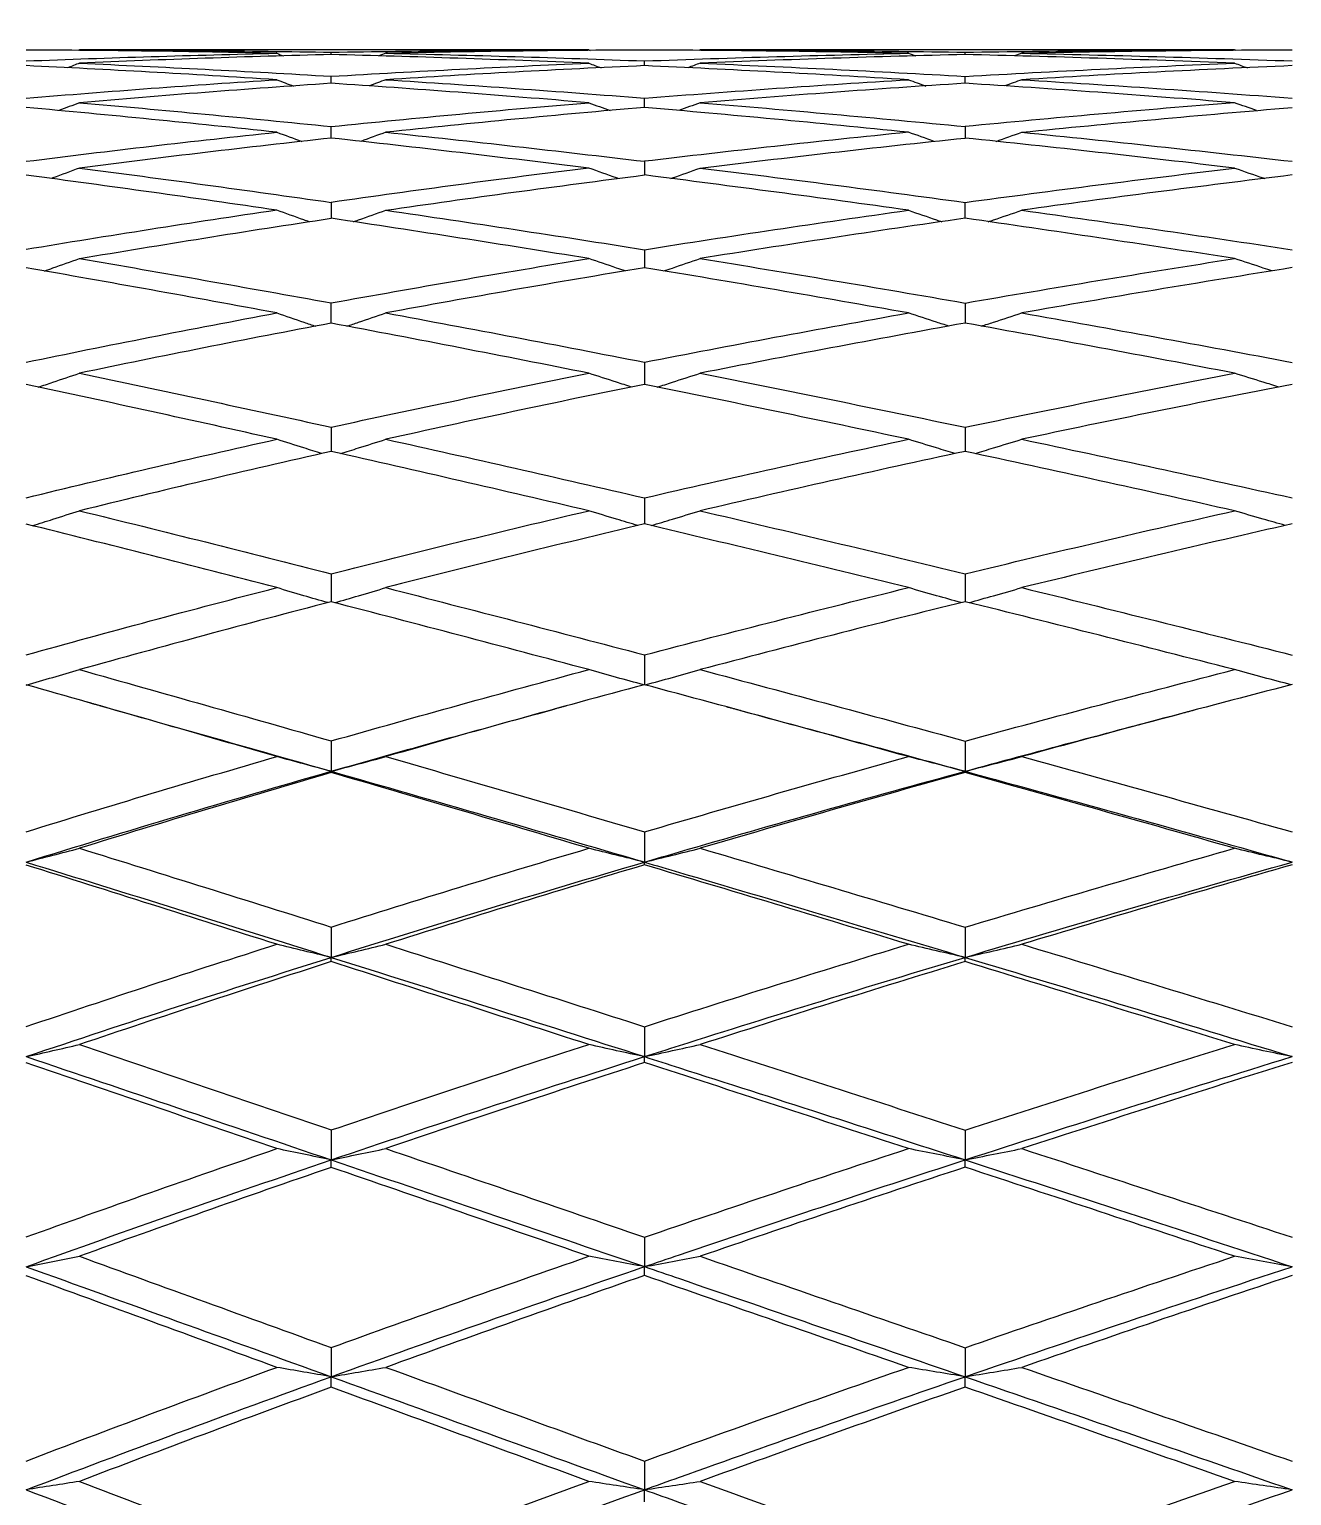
# Model space of a CAD drawing. Extents: x 6453 to 7582, y 0 to 827.
# Drawn here: x 6612.21 to 6621.37, y 669.31 to 679.95 of the extents above; entities that cross this region are included whole.
import ezdxf

# ---------------------------------------------------------------- set-up
doc = ezdxf.new("R2010")
doc.units = 0
doc.header["$LTSCALE"] = 30
doc.header["$MEASUREMENT"] = 0
doc.header["$PDMODE"] = 3
doc.header["$PDSIZE"] = -10
doc.layers.get('0').update_dxf_attribs({"linetype": 'CONTINUOUS'})
doc.layers.get('DEFPOINTS').update_dxf_attribs({"linetype": 'CONTINUOUS'})
doc.layers.add('1', color=7, linetype='CONTINUOUS')
doc.styles.add('Daelim Dimension', font='')
doc.styles.get('Daelim Dimension').set_extended_font_data('나눔고딕')
doc.dimstyles.new('DEFAULT', dxfattribs={"dimscale": 2, "dimtxt": 2, "dimasz": 2, "dimexe": 0, "dimexo": 2, "dimgap": 1, "dimtad": 1, "dimdec": 1, "dimzin": 9, "dimdsep": 46, "dimtxsty": 'Daelim Dimension', "dimcen": 0.5, "dimclrd": 252, "dimclre": 252, "dimclrt": 3, "dimadec": 1, "dimazin": 0, "dimtfac": 1, "dimtdec": 1, "dimtix": 1, "dimtmove": 0, "dimatfit": 3, "dimfxl": 1, "dimtolj": 1, "dimtzin": 1, "dimlwd": 9, "dimlwe": 9, "dimarcsym": 0})

# ---------------------------------------------------------------- blocks, each defined once
blk = doc.blocks.new('*D59')
at = {"color": 5, "lineweight": 9, "ltscale": 0.5, "transparency": 16777216}
for p, q in [((6568.318, 770.756), (6545.684, 770.756)), ((6547.684, 555.901), (6547.684, 766.756)), ((6751.186, 551.901), (6545.684, 551.901))]:
    blk.add_line(p, q, dxfattribs=at)
at = {"color": 5, "ltscale": 0.5, "transparency": 16777216}
for points in [[(6547.017, 766.756), (6548.35, 766.756), (6547.684, 770.756)], [(6547.017, 555.901), (6548.35, 555.901), (6547.684, 551.901)]]:
    blk.add_solid(points, dxfattribs=at)
at = {"layer": 'DEFPOINTS', "color": 0, "ltscale": 0.5, "transparency": 16777216}
for p in [(6547.684, 770.756), (6572.318, 770.756), (6755.186, 551.901)]:
    blk.add_point(p, dxfattribs=at)
at = {"color": 7, "ltscale": 0.5, "transparency": 16777216, "insert": (6540.24, 655.001), "char_height": 10, "attachment_point": 5, "rotation": 90, "style": 'Daelim Dimension'}
blk.add_mtext('\\A1;219', dxfattribs=at)

msp = doc.modelspace()

# ---------------------------------------------------------------- linework, layer by layer
at = {"layer": '1', "color": 7, "linetype": 'Continuous', "lineweight": 18}
for p, q in [((6616.271, 679.796), (6612.577, 679.796)), ((6620.955, 679.796), (6617.079, 679.796))]:
    msp.add_line(p, q, dxfattribs=at)
for points, degree in [([(6614.008, 679.772), (6613.695, 679.778), (6613.079, 679.789), (6612.483, 679.794), (6612.19, 679.795)], 3), ([(6612.19, 679.716), (6612.492, 679.728), (6613.097, 679.749), (6613.704, 679.765), (6614.008, 679.772)], 3), ([(6612.577, 679.796), (6612.574, 679.794), (6612.571, 679.793), (6612.568, 679.792)], 3), ([(6612.577, 679.796), (6612.881, 679.796), (6613.489, 679.793), (6614.098, 679.785), (6614.403, 679.779)], 3), ([(6614.403, 679.762), (6614.098, 679.755), (6613.489, 679.737), (6612.881, 679.713), (6612.577, 679.7)], 3), ([(6614.008, 679.772), (6614.025, 679.765), (6614.042, 679.758), (6614.059, 679.752)], 3), ([(6614.403, 679.779), (6614.714, 679.785), (6615.336, 679.793), (6615.959, 679.796), (6616.271, 679.796)], 3), ([(6614.403, 679.762), (6614.403, 679.768), (6614.403, 679.774), (6614.403, 679.779)], 3), ([(6616.271, 679.7), (6615.95, 679.713), (6615.317, 679.737), (6614.704, 679.755), (6614.403, 679.762)], 3), ([(6614.799, 679.772), (6614.782, 679.765), (6614.765, 679.759), (6614.748, 679.752)], 3), ([(6616.675, 679.795), (6616.362, 679.794), (6615.736, 679.789), (6615.111, 679.778), (6614.799, 679.772)], 3), ([(6614.799, 679.772), (6615.112, 679.765), (6615.738, 679.749), (6616.363, 679.728), (6616.675, 679.716)], 3), ([(6616.271, 679.796), (6616.275, 679.794), (6616.279, 679.793), (6616.282, 679.791)], 3), ([(6618.589, 679.772), (6618.261, 679.778), (6617.613, 679.789), (6616.984, 679.794), (6616.675, 679.795)], 3), ([(6616.675, 679.716), (6616.995, 679.728), (6617.635, 679.749), (6618.272, 679.765), (6618.589, 679.772)], 3), ([(6617.079, 679.796), (6617.076, 679.794), (6617.072, 679.793), (6617.069, 679.792)], 3), ([(6617.079, 679.796), (6617.4, 679.796), (6618.04, 679.793), (6618.68, 679.785), (6619, 679.779)], 3), ([(6619, 679.762), (6618.681, 679.755), (6618.043, 679.737), (6617.401, 679.713), (6617.079, 679.7)], 3), ([(6618.589, 679.772), (6618.607, 679.765), (6618.625, 679.759), (6618.642, 679.752)], 3), ([(6619, 679.779), (6619.326, 679.785), (6619.978, 679.793), (6620.629, 679.796), (6620.955, 679.796)], 3), ([(6619, 679.762), (6619, 679.768), (6619, 679.774), (6619, 679.779)], 3), ([(6620.955, 679.7), (6620.62, 679.713), (6619.96, 679.737), (6619.317, 679.755), (6619, 679.762)], 3), ([(6619.412, 679.772), (6619.395, 679.765), (6619.377, 679.759), (6619.36, 679.752)], 3), ([(6621.373, 679.795), (6621.047, 679.794), (6620.395, 679.789), (6619.74, 679.778), (6619.412, 679.772)], 3), ([(6619.412, 679.772), (6619.738, 679.765), (6620.39, 679.749), (6621.045, 679.728), (6621.373, 679.716)], 3), ([(6620.966, 679.791), (6620.963, 679.793), (6620.959, 679.794), (6620.955, 679.796)], 3), ([(6614.008, 679.58), (6613.695, 679.6), (6613.079, 679.637), (6612.483, 679.668), (6612.19, 679.682)], 3), ([(6612.577, 679.7), (6612.548, 679.689), (6612.52, 679.677), (6612.491, 679.666)], 3), ([(6612.577, 679.7), (6612.881, 679.686), (6613.489, 679.657), (6614.098, 679.623), (6614.403, 679.605)], 3), ([(6614.403, 679.605), (6614.714, 679.623), (6615.336, 679.658), (6615.959, 679.687), (6616.271, 679.7)], 3), ([(6616.675, 679.682), (6616.362, 679.668), (6615.736, 679.637), (6615.111, 679.6), (6614.799, 679.58)], 3), ([(6616.271, 679.7), (6616.301, 679.688), (6616.331, 679.677), (6616.361, 679.666)], 3), ([(6616.675, 679.682), (6616.675, 679.693), (6616.675, 679.705), (6616.675, 679.716)], 3), ([(6618.589, 679.58), (6618.261, 679.6), (6617.613, 679.637), (6616.984, 679.668), (6616.675, 679.682)], 3), ([(6617.079, 679.7), (6617.049, 679.689), (6617.02, 679.678), (6616.99, 679.667)], 3), ([(6617.079, 679.7), (6617.4, 679.686), (6618.042, 679.657), (6618.681, 679.623), (6619, 679.604)], 3), ([(6619, 679.604), (6619.327, 679.623), (6619.98, 679.658), (6620.631, 679.687), (6620.955, 679.7)], 3), ([(6621.373, 679.682), (6621.045, 679.668), (6620.39, 679.637), (6619.738, 679.6), (6619.412, 679.58)], 3), ([(6620.955, 679.7), (6620.986, 679.689), (6621.017, 679.677), (6621.048, 679.666)], 3), ([(6612.19, 679.446), (6612.492, 679.471), (6613.097, 679.519), (6613.704, 679.561), (6614.008, 679.58)], 3), ([(6614.403, 679.554), (6614.098, 679.533), (6613.488, 679.489), (6612.881, 679.44), (6612.577, 679.413)], 3), ([(6614.008, 679.58), (6614.048, 679.565), (6614.089, 679.549), (6614.129, 679.534)], 3), ([(6614.403, 679.554), (6614.403, 679.571), (6614.403, 679.588), (6614.403, 679.605)], 3), ([(6616.271, 679.413), (6615.95, 679.44), (6615.318, 679.49), (6614.704, 679.534), (6614.403, 679.554)], 3), ([(6614.799, 679.58), (6614.758, 679.565), (6614.718, 679.55), (6614.677, 679.534)], 3), ([(6614.799, 679.58), (6615.112, 679.56), (6615.738, 679.518), (6616.363, 679.471), (6616.675, 679.446)], 3), ([(6616.675, 679.446), (6616.994, 679.471), (6617.633, 679.519), (6618.271, 679.561), (6618.589, 679.58)], 3), ([(6619, 679.554), (6618.679, 679.534), (6618.038, 679.489), (6617.398, 679.439), (6617.079, 679.413)], 3), ([(6618.589, 679.58), (6618.631, 679.565), (6618.673, 679.55), (6618.715, 679.534)], 3), ([(6619, 679.554), (6619, 679.571), (6619, 679.588), (6619, 679.604)], 3), ([(6620.955, 679.413), (6620.62, 679.44), (6619.96, 679.49), (6619.317, 679.534), (6619, 679.554)], 3), ([(6619.412, 679.58), (6619.371, 679.565), (6619.329, 679.55), (6619.287, 679.535)], 3), ([(6619.412, 679.58), (6619.738, 679.56), (6620.391, 679.518), (6621.046, 679.471), (6621.373, 679.446)], 3), ([(6616.675, 679.379), (6616.675, 679.401), (6616.675, 679.424), (6616.675, 679.446)], 3), ([(6614.008, 679.199), (6613.705, 679.231), (6613.098, 679.294), (6612.493, 679.351), (6612.19, 679.379)], 3), ([(6612.577, 679.413), (6612.527, 679.394), (6612.478, 679.375), (6612.428, 679.356)], 3), ([(6612.577, 679.413), (6612.881, 679.387), (6613.489, 679.331), (6614.098, 679.271), (6614.403, 679.24)], 3), ([(6614.403, 679.24), (6614.714, 679.272), (6615.336, 679.333), (6615.96, 679.387), (6616.271, 679.413)], 3), ([(6616.675, 679.379), (6616.361, 679.352), (6615.735, 679.295), (6615.111, 679.232), (6614.799, 679.199)], 3), ([(6616.271, 679.413), (6616.323, 679.394), (6616.375, 679.375), (6616.427, 679.356)], 3), ([(6618.589, 679.199), (6618.261, 679.232), (6617.613, 679.296), (6616.984, 679.352), (6616.675, 679.379)], 3), ([(6617.079, 679.413), (6617.027, 679.394), (6616.976, 679.375), (6616.924, 679.356)], 3), ([(6617.079, 679.413), (6617.4, 679.387), (6618.042, 679.331), (6618.681, 679.271), (6619, 679.24)], 3), ([(6620.955, 679.413), (6620.623, 679.387), (6619.964, 679.331), (6619.319, 679.271), (6619, 679.24)], 3), ([(6619.412, 679.199), (6619.732, 679.231), (6620.379, 679.294), (6621.039, 679.351), (6621.373, 679.379)], 3), ([(6621.115, 679.357), (6621.061, 679.375), (6621.008, 679.394), (6620.955, 679.413)], 3), ([(6614.403, 679.157), (6614.403, 679.185), (6614.403, 679.212), (6614.403, 679.24)], 3), ([(6619, 679.24), (6619, 679.212), (6619, 679.185), (6619, 679.157)], 3), ([(6612.19, 678.988), (6612.493, 679.026), (6613.098, 679.1), (6613.704, 679.167), (6614.008, 679.199)], 3), ([(6614.403, 679.157), (6614.098, 679.123), (6613.489, 679.054), (6612.881, 678.978), (6612.577, 678.939)], 3), ([(6614.008, 679.199), (6614.068, 679.177), (6614.128, 679.155), (6614.189, 679.132)], 3), ([(6616.271, 678.939), (6615.96, 678.977), (6615.337, 679.052), (6614.714, 679.123), (6614.403, 679.157)], 3), ([(6614.799, 679.199), (6614.738, 679.177), (6614.678, 679.155), (6614.617, 679.133)], 3), ([(6614.799, 679.199), (6615.112, 679.166), (6615.738, 679.098), (6616.363, 679.025), (6616.675, 678.988)], 3), ([(6618.589, 679.199), (6618.263, 679.166), (6617.617, 679.098), (6616.986, 679.025), (6616.675, 678.988)], 3), ([(6617.079, 678.939), (6617.391, 678.977), (6618.024, 679.052), (6618.672, 679.123), (6619, 679.157)], 3), ([(6618.776, 679.133), (6618.714, 679.155), (6618.651, 679.177), (6618.589, 679.199)], 3), ([(6620.955, 678.939), (6620.621, 678.979), (6619.961, 679.055), (6619.317, 679.124), (6619, 679.157)], 3), ([(6619.225, 679.133), (6619.287, 679.155), (6619.35, 679.177), (6619.412, 679.199)], 3), ([(6619.412, 679.199), (6619.74, 679.166), (6620.394, 679.098), (6621.047, 679.025), (6621.373, 678.988)], 3), ([(6614.008, 678.633), (6613.704, 678.678), (6613.098, 678.765), (6612.493, 678.848), (6612.19, 678.888)], 3), ([(6612.577, 678.939), (6612.881, 678.9), (6613.489, 678.819), (6614.098, 678.734), (6614.403, 678.69)], 3), ([(6616.271, 678.939), (6615.953, 678.9), (6615.323, 678.819), (6614.707, 678.734), (6614.403, 678.69)], 3), ([(6614.799, 678.633), (6615.104, 678.678), (6615.722, 678.765), (6616.355, 678.848), (6616.675, 678.889)], 3), ([(6618.589, 678.633), (6618.27, 678.678), (6617.632, 678.765), (6616.994, 678.848), (6616.675, 678.889)], 3), ([(6617.079, 678.939), (6617.4, 678.9), (6618.041, 678.819), (6618.681, 678.734), (6619, 678.69)], 3), ([(6619, 678.69), (6619.319, 678.733), (6619.963, 678.818), (6620.622, 678.899), (6620.955, 678.939)], 3), ([(6621.373, 678.889), (6621.039, 678.848), (6620.378, 678.765), (6619.732, 678.678), (6619.412, 678.633)], 3), ([(6614.008, 678.633), (6613.698, 678.588), (6613.085, 678.494), (6612.486, 678.397), (6612.19, 678.348)], 3), ([(6612.577, 678.283), (6612.874, 678.333), (6613.476, 678.432), (6614.091, 678.528), (6614.403, 678.575)], 3), ([(6616.271, 678.283), (6615.959, 678.333), (6615.336, 678.433), (6614.714, 678.528), (6614.403, 678.575)], 3), ([(6614.799, 678.633), (6615.111, 678.588), (6615.736, 678.494), (6616.362, 678.397), (6616.675, 678.347)], 3), ([(6616.675, 678.347), (6616.986, 678.397), (6617.616, 678.494), (6618.262, 678.587), (6618.589, 678.633)], 3), ([(6619, 678.575), (6618.671, 678.528), (6618.023, 678.432), (6617.391, 678.333), (6617.079, 678.283)], 3), ([(6620.955, 678.283), (6620.625, 678.334), (6619.97, 678.434), (6619.322, 678.529), (6619, 678.575)], 3), ([(6619.412, 678.633), (6619.736, 678.588), (6620.386, 678.495), (6621.043, 678.397), (6621.373, 678.347)], 3), ([(6612.577, 678.283), (6612.88, 678.231), (6613.487, 678.126), (6614.097, 678.016), (6614.403, 677.961)], 3), ([(6614.403, 677.961), (6614.707, 678.016), (6615.322, 678.125), (6615.952, 678.231), (6616.271, 678.283)], 3), ([(6617.079, 678.283), (6617.4, 678.231), (6618.041, 678.125), (6618.681, 678.016), (6619, 677.96)], 3), ([(6619, 677.96), (6619.317, 678.015), (6619.96, 678.124), (6620.62, 678.23), (6620.955, 678.283)], 3), ([(6614.008, 677.888), (6613.704, 677.945), (6613.096, 678.056), (6612.492, 678.163), (6612.19, 678.216)], 3), ([(6616.675, 678.216), (6616.354, 678.163), (6615.721, 678.056), (6615.103, 677.944), (6614.799, 677.888)], 3), ([(6618.589, 677.888), (6618.271, 677.945), (6617.633, 678.056), (6616.994, 678.164), (6616.675, 678.216)], 3), ([(6621.373, 678.217), (6621.037, 678.163), (6620.375, 678.055), (6619.73, 677.944), (6619.412, 677.888)], 3), ([(6612.19, 677.531), (6612.485, 677.592), (6613.083, 677.713), (6613.697, 677.83), (6614.008, 677.888)], 3), ([(6614.799, 677.888), (6615.112, 677.83), (6615.738, 677.713), (6616.363, 677.592), (6616.675, 677.531)], 3), ([(6616.675, 677.531), (6616.985, 677.592), (6617.615, 677.712), (6618.262, 677.83), (6618.589, 677.888)], 3), ([(6619.412, 677.888), (6619.736, 677.831), (6620.387, 677.714), (6621.043, 677.592), (6621.373, 677.53)], 3), ([(6614.403, 677.814), (6614.091, 677.755), (6613.475, 677.636), (6612.874, 677.513), (6612.577, 677.451)], 3), ([(6616.271, 677.451), (6615.961, 677.513), (6615.339, 677.636), (6614.715, 677.755), (6614.403, 677.814)], 3), ([(6619, 677.815), (6618.671, 677.755), (6618.022, 677.635), (6617.391, 677.513), (6617.079, 677.451)], 3), ([(6620.955, 677.451), (6620.628, 677.514), (6619.974, 677.637), (6619.324, 677.756), (6619, 677.815)], 3), ([(6612.577, 677.451), (6612.881, 677.387), (6613.49, 677.258), (6614.098, 677.126), (6614.403, 677.06)], 3), ([(6614.403, 677.06), (6614.705, 677.126), (6615.318, 677.257), (6615.95, 677.387), (6616.271, 677.451)], 3), ([(6617.079, 677.451), (6617.4, 677.387), (6618.041, 677.258), (6618.681, 677.126), (6619, 677.059)], 3), ([(6619, 677.059), (6619.319, 677.126), (6619.963, 677.258), (6620.622, 677.387), (6620.955, 677.451)], 3), ([(6614.008, 676.972), (6613.705, 677.04), (6613.099, 677.174), (6612.493, 677.305), (6612.19, 677.369)], 3), ([(6616.675, 677.37), (6616.352, 677.305), (6615.717, 677.173), (6615.101, 677.039), (6614.799, 676.972)], 3), ([(6618.589, 676.972), (6618.271, 677.04), (6617.633, 677.174), (6616.994, 677.305), (6616.675, 677.37)], 3), ([(6621.373, 677.37), (6621.039, 677.305), (6620.378, 677.174), (6619.732, 677.04), (6619.412, 676.972)], 3), ([(6612.19, 676.548), (6612.485, 676.62), (6613.083, 676.762), (6613.697, 676.903), (6614.008, 676.972)], 3), ([(6614.799, 676.972), (6615.112, 676.903), (6615.738, 676.762), (6616.363, 676.619), (6616.675, 676.547)], 3), ([(6616.675, 676.547), (6616.984, 676.619), (6617.613, 676.761), (6618.261, 676.902), (6618.589, 676.972)], 3), ([(6619.412, 676.972), (6619.737, 676.903), (6620.389, 676.764), (6621.044, 676.62), (6621.373, 676.547)], 3), ([(6614.403, 676.884), (6614.09, 676.813), (6613.474, 676.671), (6612.873, 676.526), (6612.577, 676.453)], 3), ([(6616.271, 676.453), (6615.961, 676.526), (6615.338, 676.671), (6614.715, 676.813), (6614.403, 676.884)], 3), ([(6619, 676.884), (6618.67, 676.813), (6618.02, 676.67), (6617.39, 676.526), (6617.079, 676.453)], 3), ([(6620.955, 676.453), (6620.628, 676.527), (6619.974, 676.673), (6619.324, 676.814), (6619, 676.884)], 3), ([(6612.577, 676.453), (6612.881, 676.379), (6613.49, 676.228), (6614.098, 676.074), (6614.403, 675.997)], 3), ([(6614.403, 675.997), (6614.708, 676.074), (6615.324, 676.228), (6615.954, 676.379), (6616.271, 676.453)], 3), ([(6617.079, 676.453), (6617.4, 676.378), (6618.041, 676.227), (6618.681, 676.074), (6619, 675.996)], 3), ([(6619, 675.996), (6619.326, 676.075), (6619.978, 676.23), (6620.63, 676.38), (6620.955, 676.453)], 3), ([(6614.008, 675.896), (6613.705, 675.974), (6613.099, 676.129), (6612.493, 676.282), (6612.19, 676.357)], 3), ([(6616.675, 676.358), (6616.355, 676.282), (6615.723, 676.129), (6615.104, 675.974), (6614.799, 675.896)], 3), ([(6618.589, 675.896), (6618.271, 675.974), (6617.633, 676.129), (6616.994, 676.282), (6616.675, 676.358)], 3), ([(6621.373, 676.359), (6621.048, 676.284), (6620.395, 676.133), (6619.74, 675.976), (6619.412, 675.896)], 3), ([(6612.19, 675.408), (6612.487, 675.491), (6613.087, 675.655), (6613.699, 675.816), (6614.008, 675.896)], 3), ([(6614.799, 675.896), (6615.112, 675.815), (6615.738, 675.654), (6616.363, 675.49), (6616.675, 675.408)], 3), ([(6616.675, 675.408), (6616.995, 675.492), (6617.635, 675.658), (6618.272, 675.817), (6618.589, 675.896)], 3), ([(6619.412, 675.896), (6619.737, 675.816), (6620.389, 675.655), (6621.044, 675.49), (6621.373, 675.407)], 3), ([(6614.403, 675.793), (6614.093, 675.713), (6613.479, 675.55), (6612.876, 675.384), (6612.577, 675.301)], 3), ([(6616.271, 675.301), (6615.961, 675.384), (6615.338, 675.549), (6614.715, 675.712), (6614.403, 675.793)], 3), ([(6619, 675.794), (6618.681, 675.715), (6618.042, 675.554), (6617.4, 675.386), (6617.079, 675.301)], 3), ([(6620.955, 675.301), (6620.628, 675.385), (6619.974, 675.551), (6619.324, 675.714), (6619, 675.794)], 3), ([(6616.675, 675.408), (6616.675, 675.371), (6616.675, 675.298), (6616.675, 675.226), (6616.675, 675.189)], 3), ([(6612.19, 675.189), (6612.255, 675.208), (6612.384, 675.245), (6612.513, 675.282), (6612.577, 675.301)], 3), ([(6612.577, 675.301), (6612.881, 675.215), (6613.49, 675.044), (6614.098, 674.871), (6614.403, 674.784)], 3), ([(6614.403, 674.784), (6614.714, 674.872), (6615.336, 675.048), (6615.959, 675.217), (6616.271, 675.301)], 3), ([(6617.079, 675.301), (6617.4, 675.215), (6618.041, 675.044), (6618.681, 674.87), (6619, 674.783)], 3), ([(6619, 674.783), (6619.328, 674.872), (6619.983, 675.048), (6620.632, 675.218), (6620.955, 675.301)], 3), ([(6614.008, 674.67), (6613.695, 674.761), (6613.079, 674.938), (6612.483, 675.108), (6612.19, 675.191)], 3), ([(6616.675, 675.192), (6616.362, 675.108), (6615.736, 674.937), (6615.111, 674.76), (6614.799, 674.67)], 3), ([(6618.589, 674.67), (6618.271, 674.758), (6617.633, 674.933), (6616.994, 675.106), (6616.675, 675.192)], 3), ([(6621.373, 675.193), (6621.037, 675.106), (6620.374, 674.932), (6619.73, 674.757), (6619.412, 674.67)], 3), ([(6612.731, 675.038), (6612.637, 675.064)], 1), ([(6612.73, 675.038), (6613.282, 674.883), (6613.839, 674.725), (6614.403, 674.564)], 3), ([(6614.403, 674.564), (6614.937, 674.717), (6615.476, 674.867), (6616.02, 675.014)], 3), ([(6616.115, 675.04), (6616.02, 675.014)], 1), ([(6617.372, 675.004), (6617.27, 675.031)], 1), ([(6617.371, 675.004), (6617.91, 674.86), (6618.453, 674.713), (6619, 674.564)], 3), ([(6619, 674.564), (6619.519, 674.706), (6620.041, 674.845), (6620.567, 674.982)], 3), ([(6620.676, 675.011), (6620.566, 674.981)], 1), ([(6614.403, 674.784), (6614.403, 674.747), (6614.403, 674.674), (6614.403, 674.6), (6614.403, 674.564)], 3), ([(6619, 674.783), (6619, 674.746), (6619, 674.673), (6619, 674.6), (6619, 674.564)], 3), ([(6612.19, 674.125), (6612.492, 674.219), (6613.097, 674.403), (6613.704, 674.582), (6614.008, 674.67)], 3), ([(6614.403, 674.564), (6614.336, 674.581), (6614.204, 674.617), (6614.073, 674.652), (6614.008, 674.67)], 3), ([(6614.403, 674.564), (6614.469, 674.581), (6614.601, 674.617), (6614.733, 674.652), (6614.799, 674.67)], 3), ([(6614.799, 674.67), (6615.112, 674.58), (6615.739, 674.398), (6616.363, 674.216), (6616.675, 674.124)], 3), ([(6616.675, 674.124), (6616.995, 674.218), (6617.634, 674.403), (6618.271, 674.582), (6618.589, 674.67)], 3), ([(6619, 674.564), (6618.931, 674.581), (6618.794, 674.617), (6618.657, 674.652), (6618.589, 674.67)], 3), ([(6619, 674.564), (6619.069, 674.581), (6619.207, 674.617), (6619.344, 674.652), (6619.412, 674.67)], 3), ([(6619.412, 674.67), (6619.737, 674.581), (6620.388, 674.4), (6621.044, 674.217), (6621.373, 674.124)], 3), ([(6612.19, 673.905), (6612.917, 674.13), (6613.655, 674.35), (6614.403, 674.564)], 3), ([(6614.403, 674.555), (6614.098, 674.466), (6613.489, 674.286), (6612.881, 674.1), (6612.577, 674.005)], 3), ([(6614.403, 674.564), (6615.15, 674.35), (6615.908, 674.13), (6616.675, 673.905)], 3), ([(6614.403, 674.555), (6614.403, 674.557), (6614.403, 674.56), (6614.403, 674.562), (6614.403, 674.564)], 3), ([(6616.271, 674.005), (6615.95, 674.101), (6615.317, 674.288), (6614.704, 674.467), (6614.403, 674.555)], 3), ([(6619, 674.556), (6618.671, 674.464), (6618.022, 674.281), (6617.391, 674.097), (6617.079, 674.005)], 3), ([(6619, 674.564), (6619.784, 674.35), (6620.575, 674.13), (6621.373, 673.905)], 3), ([(6619, 674.556), (6619, 674.557), (6619, 674.56), (6619, 674.563), (6619, 674.564)], 3), ([(6620.955, 674.005), (6620.628, 674.099), (6619.974, 674.284), (6619.324, 674.466), (6619, 674.556)], 3), ([(6616.675, 674.124), (6616.675, 674.088), (6616.675, 674.015), (6616.675, 673.941), (6616.675, 673.905)], 3), ([(6612.19, 673.905), (6612.255, 673.922), (6612.384, 673.955), (6612.513, 673.988), (6612.577, 674.005)], 3), ([(6612.577, 674.005), (6612.881, 673.911), (6613.49, 673.721), (6614.098, 673.53), (6614.403, 673.434)], 3), ([(6614.403, 673.434), (6614.714, 673.532), (6615.336, 673.725), (6615.96, 673.913), (6616.271, 674.005)], 3), ([(6616.675, 673.905), (6616.607, 673.922), (6616.472, 673.955), (6616.338, 673.988), (6616.271, 674.005)], 3), ([(6616.675, 673.905), (6616.742, 673.922), (6616.877, 673.955), (6617.012, 673.988), (6617.079, 674.005)], 3), ([(6617.079, 674.005), (6617.4, 673.911), (6618.041, 673.72), (6618.681, 673.529), (6619, 673.433)], 3), ([(6619, 673.433), (6619.317, 673.528), (6619.96, 673.719), (6620.62, 673.91), (6620.955, 674.005)], 3), ([(6621.373, 673.905), (6621.303, 673.922), (6621.163, 673.955), (6621.024, 673.988), (6620.955, 674.005)], 3), ([(6612.19, 673.905), (6612.917, 673.68), (6613.655, 673.45), (6614.403, 673.214)], 3), ([(6614.403, 673.214), (6615.15, 673.45), (6615.908, 673.68), (6616.675, 673.905)], 3), ([(6616.675, 673.885), (6616.675, 673.889), (6616.675, 673.895), (6616.675, 673.902), (6616.675, 673.905)], 3), ([(6619, 673.214), (6619.784, 673.45), (6620.575, 673.68), (6621.373, 673.905)], 3), ([(6614.008, 673.309), (6613.705, 673.405), (6613.098, 673.598), (6612.493, 673.789), (6612.19, 673.884)], 3), ([(6616.675, 673.885), (6616.352, 673.789), (6615.716, 673.596), (6615.101, 673.404), (6614.799, 673.309)], 3), ([(6618.589, 673.309), (6618.26, 673.409), (6617.612, 673.605), (6616.984, 673.793), (6616.675, 673.885)], 3), ([(6621.373, 673.886), (6621.037, 673.789), (6620.374, 673.597), (6619.73, 673.405), (6619.412, 673.309)], 3), ([(6614.403, 673.434), (6614.403, 673.397), (6614.403, 673.324), (6614.403, 673.251), (6614.403, 673.214)], 3), ([(6619, 673.433), (6619, 673.396), (6619, 673.324), (6619, 673.251), (6619, 673.214)], 3), ([(6612.19, 672.712), (6612.492, 672.814), (6613.097, 673.016), (6613.704, 673.212), (6614.008, 673.309)], 3), ([(6614.403, 673.214), (6614.336, 673.23), (6614.204, 673.261), (6614.073, 673.293), (6614.008, 673.309)], 3), ([(6614.403, 673.214), (6614.469, 673.23), (6614.601, 673.261), (6614.733, 673.293), (6614.799, 673.309)], 3), ([(6614.799, 673.309), (6615.112, 673.209), (6615.738, 673.011), (6616.363, 672.811), (6616.675, 672.711)], 3), ([(6616.675, 672.711), (6616.985, 672.811), (6617.615, 673.01), (6618.262, 673.209), (6618.589, 673.309)], 3), ([(6619, 673.214), (6618.931, 673.23), (6618.794, 673.261), (6618.657, 673.293), (6618.589, 673.309)], 3), ([(6619, 673.214), (6619.069, 673.23), (6619.207, 673.261), (6619.344, 673.293), (6619.412, 673.309)], 3), ([(6619.412, 673.309), (6619.736, 673.211), (6620.387, 673.013), (6621.044, 672.812), (6621.373, 672.711)], 3), ([(6612.19, 672.494), (6612.917, 672.739), (6613.655, 672.979), (6614.403, 673.214)], 3), ([(6614.403, 673.183), (6614.09, 673.083), (6613.473, 672.882), (6612.873, 672.682), (6612.577, 672.582)], 3), ([(6614.403, 673.214), (6615.15, 672.979), (6615.908, 672.739), (6616.675, 672.494)], 3), ([(6614.403, 673.183), (6614.403, 673.188), (6614.403, 673.199), (6614.403, 673.209), (6614.403, 673.214)], 3), ([(6616.271, 672.582), (6615.96, 672.682), (6615.337, 672.883), (6614.714, 673.083), (6614.403, 673.183)], 3), ([(6619, 673.183), (6618.671, 673.083), (6618.022, 672.882), (6617.39, 672.682), (6617.079, 672.582)], 3), ([(6619, 673.214), (6619.784, 672.979), (6620.575, 672.739), (6621.373, 672.494)], 3), ([(6619, 673.183), (6619, 673.189), (6619, 673.199), (6619, 673.209), (6619, 673.214)], 3), ([(6620.955, 672.582), (6620.62, 672.686), (6619.959, 672.89), (6619.316, 673.087), (6619, 673.183)], 3), ([(6616.675, 672.711), (6616.675, 672.675), (6616.675, 672.603), (6616.675, 672.53), (6616.675, 672.494)], 3), ([(6612.19, 672.494), (6612.255, 672.508), (6612.384, 672.538), (6612.513, 672.567), (6612.577, 672.582)], 3), ([(6612.577, 672.582), (6612.881, 672.479), (6613.489, 672.273), (6614.098, 672.065), (6614.403, 671.962)], 3), ([(6614.403, 671.962), (6614.704, 672.064), (6615.317, 672.271), (6615.95, 672.478), (6616.271, 672.582)], 3), ([(6616.675, 672.494), (6616.607, 672.508), (6616.472, 672.537), (6616.338, 672.567), (6616.271, 672.582)], 3), ([(6616.675, 672.494), (6616.742, 672.508), (6616.877, 672.538), (6617.012, 672.567), (6617.079, 672.582)], 3), ([(6617.079, 672.582), (6617.4, 672.479), (6618.041, 672.272), (6618.681, 672.065), (6619, 671.961)], 3), ([(6619, 671.961), (6619.319, 672.064), (6619.964, 672.272), (6620.622, 672.478), (6620.955, 672.582)], 3), ([(6621.373, 672.494), (6621.303, 672.508), (6621.163, 672.537), (6621.024, 672.567), (6620.955, 672.582)], 3), ([(6612.19, 672.494), (6612.917, 672.249), (6613.655, 671.999), (6614.403, 671.745)], 3), ([(6614.008, 671.827), (6613.705, 671.931), (6613.099, 672.139), (6612.493, 672.347), (6612.19, 672.45)], 3), ([(6614.403, 671.745), (6615.15, 671.999), (6615.908, 672.249), (6616.675, 672.494)], 3), ([(6616.675, 672.451), (6616.352, 672.346), (6615.716, 672.137), (6615.101, 671.93), (6614.799, 671.827)], 3), ([(6616.675, 672.451), (6616.675, 672.458), (6616.675, 672.472), (6616.675, 672.487), (6616.675, 672.494)], 3), ([(6618.589, 671.827), (6618.27, 671.931), (6617.632, 672.14), (6616.994, 672.348), (6616.675, 672.451)], 3), ([(6619, 671.745), (6619.784, 671.999), (6620.575, 672.249), (6621.373, 672.494)], 3), ([(6621.373, 672.452), (6621.039, 672.348), (6620.379, 672.139), (6619.732, 671.931), (6619.412, 671.827)], 3), ([(6614.403, 671.962), (6614.403, 671.926), (6614.403, 671.853), (6614.403, 671.781), (6614.403, 671.745)], 3), ([(6619, 671.961), (6619, 671.925), (6619, 671.853), (6619, 671.781), (6619, 671.745)], 3), ([(6612.19, 671.186), (6612.485, 671.292), (6613.083, 671.506), (6613.697, 671.72), (6614.008, 671.827)], 3), ([(6614.403, 671.745), (6614.336, 671.759), (6614.204, 671.786), (6614.073, 671.813), (6614.008, 671.827)], 3), ([(6614.403, 671.745), (6614.469, 671.759), (6614.601, 671.786), (6614.733, 671.813), (6614.799, 671.827)], 3), ([(6614.799, 671.827), (6615.112, 671.72), (6615.738, 671.506), (6616.363, 671.292), (6616.675, 671.184)], 3), ([(6616.675, 671.184), (6616.986, 671.291), (6617.616, 671.505), (6618.262, 671.719), (6618.589, 671.827)], 3), ([(6619, 671.745), (6618.931, 671.759), (6618.794, 671.786), (6618.657, 671.813), (6618.589, 671.827)], 3), ([(6619, 671.745), (6619.069, 671.759), (6619.207, 671.786), (6619.344, 671.813), (6619.412, 671.827)], 3), ([(6619.412, 671.827), (6619.736, 671.721), (6620.387, 671.508), (6621.044, 671.292), (6621.373, 671.184)], 3), ([(6612.19, 670.97), (6612.917, 671.233), (6613.655, 671.491), (6614.403, 671.745)], 3), ([(6614.403, 671.691), (6614.09, 671.583), (6613.473, 671.368), (6612.873, 671.153), (6612.577, 671.046)], 3), ([(6614.403, 671.745), (6615.15, 671.491), (6615.908, 671.233), (6616.675, 670.971)], 3), ([(6614.403, 671.691), (6614.403, 671.7), (6614.403, 671.718), (6614.403, 671.736), (6614.403, 671.745)], 3), ([(6616.271, 671.046), (6615.961, 671.153), (6615.338, 671.368), (6614.715, 671.583), (6614.403, 671.691)], 3), ([(6619, 671.692), (6618.672, 671.584), (6618.024, 671.368), (6617.391, 671.153), (6617.079, 671.046)], 3), ([(6619, 671.745), (6619.784, 671.491), (6620.575, 671.233), (6621.373, 670.97)], 3), ([(6619, 671.692), (6619, 671.701), (6619, 671.718), (6619, 671.736), (6619, 671.745)], 3), ([(6620.955, 671.046), (6620.626, 671.155), (6619.971, 671.372), (6619.323, 671.586), (6619, 671.692)], 3), ([(6616.675, 671.184), (6616.675, 671.149), (6616.675, 671.077), (6616.675, 671.006), (6616.675, 670.971)], 3), ([(6612.19, 670.97), (6612.255, 670.983), (6612.384, 671.008), (6612.513, 671.033), (6612.577, 671.046)], 3), ([(6612.577, 671.046), (6612.881, 670.935), (6613.489, 670.715), (6614.098, 670.494), (6614.403, 670.384)], 3), ([(6614.403, 670.384), (6614.707, 670.494), (6615.323, 670.714), (6615.953, 670.935), (6616.271, 671.046)], 3), ([(6616.675, 670.971), (6616.607, 670.983), (6616.472, 671.008), (6616.338, 671.033), (6616.271, 671.046)], 3), ([(6616.675, 670.971), (6616.742, 670.983), (6616.877, 671.008), (6617.012, 671.033), (6617.079, 671.046)], 3), ([(6617.079, 671.046), (6617.4, 670.935), (6618.041, 670.714), (6618.681, 670.493), (6619, 670.383)], 3), ([(6619, 670.383), (6619.318, 670.493), (6619.962, 670.713), (6620.622, 670.935), (6620.955, 671.046)], 3), ([(6621.373, 670.97), (6621.303, 670.983), (6621.163, 671.008), (6621.024, 671.033), (6620.955, 671.046)], 3), ([(6612.19, 670.97), (6612.917, 670.708), (6613.655, 670.442), (6614.403, 670.172)], 3), ([(6614.403, 670.172), (6615.15, 670.442), (6615.908, 670.708), (6616.675, 670.971)], 3), ([(6616.675, 670.906), (6616.675, 670.917), (6616.675, 670.938), (6616.675, 670.96), (6616.675, 670.971)], 3), ([(6619, 670.172), (6619.784, 670.442), (6620.575, 670.708), (6621.373, 670.97)], 3), ([(6614.008, 670.24), (6613.705, 670.351), (6613.099, 670.573), (6612.493, 670.794), (6612.19, 670.905)], 3), ([(6616.675, 670.906), (6616.354, 670.795), (6615.722, 670.573), (6615.104, 670.351), (6614.799, 670.24)], 3), ([(6618.589, 670.24), (6618.271, 670.351), (6617.634, 670.573), (6616.995, 670.795), (6616.675, 670.906)], 3), ([(6621.373, 670.907), (6621.039, 670.795), (6620.378, 670.573), (6619.732, 670.351), (6619.412, 670.24)], 3), ([(6614.403, 670.384), (6614.403, 670.349), (6614.403, 670.278), (6614.403, 670.207), (6614.403, 670.172)], 3), ([(6619, 670.383), (6619, 670.348), (6619, 670.278), (6619, 670.207), (6619, 670.172)], 3), ([(6612.19, 669.561), (6612.486, 669.674), (6613.084, 669.9), (6613.697, 670.127), (6614.008, 670.24)], 3), ([(6612.19, 669.352), (6612.917, 669.629), (6613.655, 669.902), (6614.403, 670.172)], 3), ([(6614.403, 670.172), (6614.336, 670.184), (6614.204, 670.206), (6614.073, 670.229), (6614.008, 670.24)], 3), ([(6614.403, 670.172), (6614.469, 670.184), (6614.601, 670.206), (6614.733, 670.229), (6614.799, 670.24)], 3), ([(6614.403, 670.172), (6615.15, 669.902), (6615.908, 669.629), (6616.675, 669.352)], 3), ([(6614.403, 670.096), (6614.403, 670.109), (6614.403, 670.134), (6614.403, 670.16), (6614.403, 670.172)], 3), ([(6614.799, 670.24), (6615.112, 670.127), (6615.738, 669.9), (6616.363, 669.673), (6616.675, 669.56)], 3), ([(6616.675, 669.56), (6616.985, 669.673), (6617.615, 669.899), (6618.262, 670.126), (6618.589, 670.24)], 3), ([(6619, 670.172), (6618.931, 670.184), (6618.794, 670.206), (6618.657, 670.229), (6618.589, 670.24)], 3), ([(6619, 670.172), (6619.069, 670.184), (6619.207, 670.206), (6619.344, 670.229), (6619.412, 670.24)], 3), ([(6619, 670.172), (6619.784, 669.902), (6620.575, 669.629), (6621.373, 669.352)], 3), ([(6619, 670.097), (6619, 670.11), (6619, 670.135), (6619, 670.16), (6619, 670.172)], 3), ([(6619.412, 670.24), (6619.736, 670.128), (6620.387, 669.902), (6621.044, 669.674), (6621.373, 669.559)], 3), ([(6614.403, 670.096), (6614.091, 669.982), (6613.475, 669.754), (6612.874, 669.527), (6612.577, 669.413)], 3), ([(6616.271, 669.413), (6615.961, 669.527), (6615.338, 669.754), (6614.715, 669.982), (6614.403, 670.096)], 3), ([(6619, 670.097), (6618.671, 669.982), (6618.022, 669.753), (6617.39, 669.526), (6617.079, 669.413)], 3), ([(6620.955, 669.413), (6620.628, 669.528), (6619.975, 669.757), (6619.325, 669.984), (6619, 670.097)], 3), ([(6616.675, 669.56), (6616.675, 669.525), (6616.675, 669.456), (6616.675, 669.387), (6616.675, 669.352)], 3), ([(6612.577, 669.413), (6612.513, 669.403), (6612.384, 669.383), (6612.255, 669.363), (6612.19, 669.352)], 3), ([(6612.19, 669.352), (6612.917, 669.076), (6613.655, 668.796), (6614.403, 668.513)], 3), ([(6612.577, 669.413), (6612.881, 669.297), (6613.49, 669.065), (6614.098, 668.833), (6614.403, 668.717)], 3), ([(6614.403, 668.717), (6614.707, 668.833), (6615.322, 669.064), (6615.952, 669.297), (6616.271, 669.413)], 3), ([(6614.403, 668.513), (6615.15, 668.796), (6615.908, 669.076), (6616.675, 669.352)], 3), ([(6616.675, 669.352), (6616.607, 669.362), (6616.472, 669.383), (6616.338, 669.403), (6616.271, 669.413)], 3), ([(6616.675, 669.352), (6616.742, 669.363), (6616.877, 669.383), (6617.012, 669.403), (6617.079, 669.413)], 3), ([(6616.675, 669.266), (6616.675, 669.281), (6616.675, 669.309), (6616.675, 669.338), (6616.675, 669.352)], 3), ([(6617.079, 669.413), (6617.4, 669.297), (6618.041, 669.065), (6618.681, 668.832), (6619, 668.716)], 3), ([(6619, 668.716), (6619.317, 668.831), (6619.96, 669.063), (6620.621, 669.296), (6620.955, 669.413)], 3), ([(6619, 668.513), (6619.784, 668.796), (6620.575, 669.076), (6621.373, 669.352)], 3), ([(6621.373, 669.352), (6621.303, 669.362), (6621.163, 669.383), (6621.024, 669.403), (6620.955, 669.413)], 3)]:
    msp.add_open_spline(points, degree=degree, dxfattribs=at)
for points, knots in [([(6612.577, 678.939), (6612.513, 678.915), (6612.445, 678.89), (6612.377, 678.865), (6612.373, 678.863)], [0, 0, 0, 0, 0.943897, 1, 1, 1, 1]), ([(6616.483, 678.864), (6616.48, 678.865), (6616.409, 678.89), (6616.338, 678.915), (6616.271, 678.939)], [0, 0, 0, 0, 0.052273, 1, 1, 1, 1]), ([(6616.675, 678.988), (6616.675, 678.956), (6616.675, 678.923), (6616.675, 678.89), (6616.675, 678.889)], [0, 0, 0, 0, 0.963306, 1, 1, 1, 1]), ([(6616.866, 678.864), (6616.87, 678.865), (6616.941, 678.89), (6617.012, 678.915), (6617.079, 678.939)], [0, 0, 0, 0, 0.051123, 1, 1, 1, 1]), ([(6620.955, 678.939), (6621.024, 678.915), (6621.097, 678.89), (6621.17, 678.865), (6621.174, 678.864)], [0, 0, 0, 0, 0.9519, 1, 1, 1, 1]), ([(6614.403, 678.69), (6614.403, 678.657), (6614.403, 678.619), (6614.403, 678.58), (6614.403, 678.575)], [0, 0, 0, 0, 0.851384, 1, 1, 1, 1]), ([(6619, 678.575), (6619, 678.581), (6619, 678.619), (6619, 678.657), (6619, 678.69)], [0, 0, 0, 0, 0.14411, 1, 1, 1, 1]), ([(6614.242, 678.55), (6614.229, 678.554), (6614.151, 678.582), (6614.073, 678.61), (6614.008, 678.633)], [0, 0, 0, 0, 0.158758, 1, 1, 1, 1]), ([(6614.564, 678.55), (6614.576, 678.554), (6614.655, 678.582), (6614.733, 678.61), (6614.799, 678.633)], [0, 0, 0, 0, 0.157629, 1, 1, 1, 1]), ([(6618.589, 678.633), (6618.657, 678.61), (6618.738, 678.582), (6618.819, 678.554), (6618.832, 678.55)], [0, 0, 0, 0, 0.845689, 1, 1, 1, 1]), ([(6619.169, 678.55), (6619.182, 678.554), (6619.263, 678.582), (6619.344, 678.61), (6619.412, 678.633)], [0, 0, 0, 0, 0.153954, 1, 1, 1, 1]), ([(6612.323, 678.192), (6612.344, 678.2), (6612.428, 678.23), (6612.513, 678.26), (6612.577, 678.283)], [0, 0, 0, 0, 0.239489, 1, 1, 1, 1]), ([(6616.535, 678.193), (6616.514, 678.2), (6616.426, 678.23), (6616.338, 678.26), (6616.271, 678.283)], [0, 0, 0, 0, 0.236514, 1, 1, 1, 1]), ([(6616.675, 678.347), (6616.675, 678.314), (6616.675, 678.27), (6616.675, 678.226), (6616.675, 678.216)], [0, 0, 0, 0, 0.770844, 1, 1, 1, 1]), ([(6616.815, 678.193), (6616.836, 678.2), (6616.924, 678.23), (6617.012, 678.26), (6617.079, 678.283)], [0, 0, 0, 0, 0.235674, 1, 1, 1, 1]), ([(6621.227, 678.193), (6621.206, 678.2), (6621.115, 678.23), (6621.024, 678.26), (6620.955, 678.283)], [0, 0, 0, 0, 0.233605, 1, 1, 1, 1]), ([(6614.403, 677.814), (6614.403, 677.829), (6614.403, 677.878), (6614.403, 677.926), (6614.403, 677.961)], [0, 0, 0, 0, 0.296471, 1, 1, 1, 1]), ([(6619, 677.96), (6619, 677.926), (6619, 677.877), (6619, 677.829), (6619, 677.815)], [0, 0, 0, 0, 0.70651, 1, 1, 1, 1]), ([(6614.008, 677.888), (6614.073, 677.866), (6614.167, 677.834), (6614.261, 677.802), (6614.29, 677.792)], [0, 0, 0, 0, 0.698675, 1, 1, 1, 1]), ([(6614.516, 677.792), (6614.544, 677.802), (6614.639, 677.834), (6614.733, 677.866), (6614.799, 677.888)], [0, 0, 0, 0, 0.30076, 1, 1, 1, 1]), ([(6618.882, 677.793), (6618.852, 677.802), (6618.755, 677.834), (6618.657, 677.866), (6618.589, 677.888)], [0, 0, 0, 0, 0.298491, 1, 1, 1, 1]), ([(6619.119, 677.793), (6619.148, 677.802), (6619.246, 677.834), (6619.344, 677.866), (6619.412, 677.888)], [0, 0, 0, 0, 0.297969, 1, 1, 1, 1]), ([(6616.675, 677.531), (6616.675, 677.496), (6616.675, 677.442), (6616.675, 677.389), (6616.675, 677.37)], [0, 0, 0, 0, 0.651703, 1, 1, 1, 1]), ([(6612.278, 677.35), (6612.313, 677.362), (6612.413, 677.396), (6612.513, 677.429), (6612.577, 677.451)], [0, 0, 0, 0, 0.354189, 1, 1, 1, 1]), ([(6616.582, 677.351), (6616.545, 677.362), (6616.441, 677.396), (6616.338, 677.429), (6616.271, 677.451)], [0, 0, 0, 0, 0.351715, 1, 1, 1, 1]), ([(6616.768, 677.351), (6616.804, 677.362), (6616.908, 677.396), (6617.012, 677.429), (6617.079, 677.451)], [0, 0, 0, 0, 0.351216, 1, 1, 1, 1]), ([(6621.276, 677.351), (6621.238, 677.363), (6621.131, 677.396), (6621.024, 677.429), (6620.955, 677.451)], [0, 0, 0, 0, 0.349527, 1, 1, 1, 1]), ([(6614.335, 676.868), (6614.291, 676.882), (6614.182, 676.916), (6614.073, 676.951), (6614.008, 676.972)], [0, 0, 0, 0, 0.396647, 1, 1, 1, 1]), ([(6614.403, 677.06), (6614.403, 677.024), (6614.403, 676.965), (6614.403, 676.907), (6614.403, 676.884)], [0, 0, 0, 0, 0.605864, 1, 1, 1, 1]), ([(6614.471, 676.868), (6614.514, 676.882), (6614.624, 676.916), (6614.733, 676.951), (6614.799, 676.972)], [0, 0, 0, 0, 0.395931, 1, 1, 1, 1]), ([(6618.928, 676.868), (6618.883, 676.882), (6618.77, 676.916), (6618.657, 676.951), (6618.589, 676.972)], [0, 0, 0, 0, 0.394296, 1, 1, 1, 1]), ([(6619, 677.059), (6619, 677.024), (6619, 676.965), (6619, 676.907), (6619, 676.884)], [0, 0, 0, 0, 0.608215, 1, 1, 1, 1]), ([(6619.073, 676.868), (6619.117, 676.882), (6619.231, 676.917), (6619.344, 676.951), (6619.412, 676.972)], [0, 0, 0, 0, 0.393709, 1, 1, 1, 1]), ([(6616.675, 676.547), (6616.675, 676.511), (6616.675, 676.448), (6616.675, 676.385), (6616.675, 676.358)], [0, 0, 0, 0, 0.569233, 1, 1, 1, 1]), ([(6612.236, 676.346), (6612.285, 676.361), (6612.399, 676.397), (6612.513, 676.433), (6612.577, 676.453)], [0, 0, 0, 0, 0.434249, 1, 1, 1, 1]), ([(6616.626, 676.346), (6616.575, 676.362), (6616.456, 676.397), (6616.338, 676.433), (6616.271, 676.453)], [0, 0, 0, 0, 0.432271, 1, 1, 1, 1]), ([(6616.723, 676.346), (6616.775, 676.362), (6616.894, 676.397), (6617.012, 676.433), (6617.079, 676.453)], [0, 0, 0, 0, 0.431858, 1, 1, 1, 1]), ([(6621.322, 676.347), (6621.269, 676.362), (6621.146, 676.397), (6621.024, 676.433), (6620.955, 676.453)], [0, 0, 0, 0, 0.430524, 1, 1, 1, 1]), ([(6614.403, 675.997), (6614.403, 675.96), (6614.403, 675.893), (6614.403, 675.825), (6614.403, 675.793)], [0, 0, 0, 0, 0.535405, 1, 1, 1, 1]), ([(6619, 675.996), (6619, 675.96), (6619, 675.892), (6619, 675.825), (6619, 675.794)], [0, 0, 0, 0, 0.537282, 1, 1, 1, 1]), ([(6614.377, 675.787), (6614.319, 675.803), (6614.196, 675.84), (6614.073, 675.876), (6614.008, 675.896)], [0, 0, 0, 0, 0.46524, 1, 1, 1, 1]), ([(6614.429, 675.787), (6614.486, 675.803), (6614.61, 675.84), (6614.733, 675.876), (6614.799, 675.896)], [0, 0, 0, 0, 0.46508, 1, 1, 1, 1]), ([(6618.972, 675.787), (6618.912, 675.804), (6618.784, 675.84), (6618.657, 675.876), (6618.589, 675.896)], [0, 0, 0, 0, 0.463456, 1, 1, 1, 1]), ([(6619.029, 675.787), (6619.088, 675.804), (6619.216, 675.84), (6619.344, 675.876), (6619.412, 675.896)], [0, 0, 0, 0, 0.463268, 1, 1, 1, 1]), ([(6616.669, 675.191), (6616.603, 675.209), (6616.47, 675.245), (6616.338, 675.282), (6616.271, 675.301)], [0, 0, 0, 0, 0.49253, 1, 1, 1, 1]), ([(6616.681, 675.191), (6616.746, 675.209), (6616.879, 675.245), (6617.012, 675.282), (6617.079, 675.301)], [0, 0, 0, 0, 0.492483, 1, 1, 1, 1]), ([(6621.366, 675.191), (6621.298, 675.209), (6621.161, 675.245), (6621.024, 675.282), (6620.955, 675.301)], [0, 0, 0, 0, 0.491142, 1, 1, 1, 1]), ([(6616.675, 673.905), (6616.759, 673.93), (6617.527, 674.154), (6618.303, 674.373), (6619, 674.564)], [0, 0, 0, 0, 0.110293, 1, 1, 1, 1]), ([(6616.675, 673.905), (6616.759, 673.88), (6617.527, 673.654), (6618.303, 673.424), (6619, 673.214)], [0, 0, 0, 0, 0.110293, 1, 1, 1, 1]), ([(6616.675, 672.494), (6616.759, 672.521), (6617.527, 672.765), (6618.303, 673.005), (6619, 673.214)], [0, 0, 0, 0, 0.110293, 1, 1, 1, 1]), ([(6616.675, 672.494), (6616.759, 672.467), (6617.527, 672.221), (6618.303, 671.971), (6619, 671.745)], [0, 0, 0, 0, 0.110293, 1, 1, 1, 1]), ([(6616.675, 670.971), (6616.759, 670.999), (6617.527, 671.261), (6618.303, 671.519), (6619, 671.745)], [0, 0, 0, 0, 0.110293, 1, 1, 1, 1]), ([(6616.675, 670.971), (6616.759, 670.942), (6617.527, 670.679), (6618.303, 670.412), (6619, 670.172)], [0, 0, 0, 0, 0.110293, 1, 1, 1, 1]), ([(6616.675, 669.352), (6616.759, 669.383), (6617.527, 669.659), (6618.303, 669.932), (6619, 670.172)], [0, 0, 0, 0, 0.110293, 1, 1, 1, 1]), ([(6616.675, 669.352), (6616.759, 669.322), (6617.527, 669.045), (6618.303, 668.765), (6619, 668.513)], [0, 0, 0, 0, 0.110293, 1, 1, 1, 1])]:
    msp.add_open_spline(points, degree=3, knots=knots, dxfattribs=at)

# ---------------------------------------------------------------- dimensions: what is measured, and where the dimension line sits
at = {"color": 5, "ltscale": 0.5}
dim = msp.add_linear_dim(base=(6547.684, 770.756), p1=(6755.186, 551.901), p2=(6572.318, 770.756), angle=90, dimstyle='DEFAULT', override={"dimtxt": 5, "dimexe": 1, "dimdec": 0, "dimclrd": 5, "dimclre": 5, "dimclrt": 7}, dxfattribs=at)
dim.commit()
dim.dimension.update_dxf_attribs({"geometry": '*D59', "text_midpoint": (6547.684, 655.001), "dimtype": 160})

doc.saveas('drawing.dxf')
